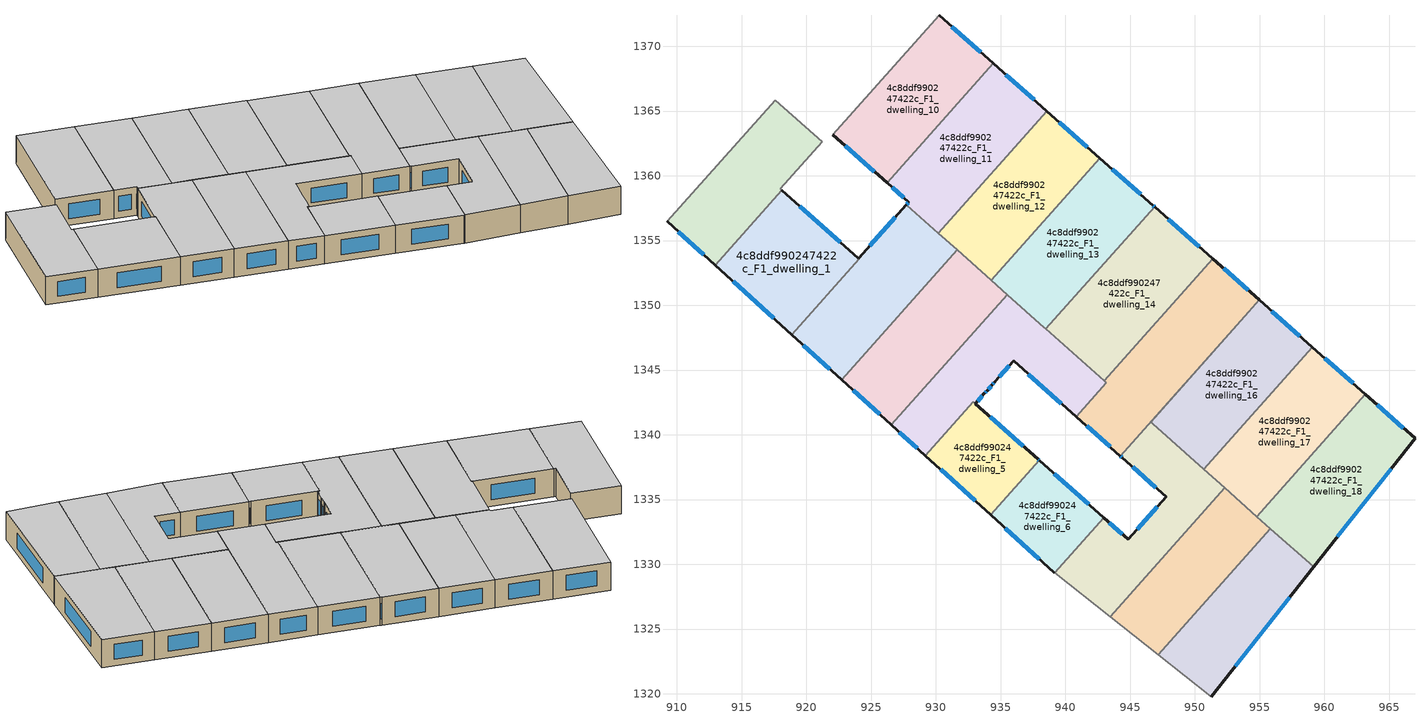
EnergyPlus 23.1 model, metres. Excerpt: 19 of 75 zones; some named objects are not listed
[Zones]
4c8ddf990247422c_F1_dwelling_0
 floor to 4c8ddf990247422c_F0_dwelling_0 (EU_floor_Construction): 921.22,1362.62 917.99,1359 918.12,1358.88 912.97,1353.09 909.24,1356.48 917.6,1365.83 z3
 wall outside (EU_wall_Construction): 909.24,1356.48 912.97,1353.09 z3:6
 wall to 4c8ddf990247422c_F1_dwelling_1 (EU_wall_Construction): 912.97,1353.09 918.12,1358.88 z3:6
 wall adiabatic (EU_wall_Construction): 918.12,1358.88 917.99,1359 921.22,1362.62 917.6,1365.83 909.24,1356.48 z3:6
 window (EU_Window_Construction): 910.11,1355.68 912.09,1353.89 z3.7:5.3
 ceiling to 4c8ddf990247422c_F2_dwelling_0 (EU_floor_Construction): 918.12,1358.88 917.99,1359 921.22,1362.62 917.6,1365.83 909.24,1356.48 912.97,1353.09 z6
4c8ddf990247422c_F1_dwelling_1
 floor to 4c8ddf990247422c_F0_dwelling_1 (EU_floor_Construction): 924.03,1353.63 924.07,1353.59 918.87,1347.74 912.97,1353.09 918.12,1358.88 z3
 wall outside (EU_wall_Construction): 924.02,1353.63 918.12,1358.88 / 912.97,1353.09 918.87,1347.74 z3:6
 wall to 4c8ddf990247422c_F1_dwelling_2 (EU_wall_Construction): 918.87,1347.74 924.07,1353.59 924.03,1353.63 z3:6
 window (EU_Window_Construction): 922.64,1354.87 919.5,1357.65 / 914.35,1351.84 917.48,1349 z3.7:5.3
 ceiling to 4c8ddf990247422c_F2_dwelling_1 (EU_floor_Construction): 918.87,1347.74 924.07,1353.59 924.03,1353.63 918.12,1358.88 912.97,1353.09 z6
4c8ddf990247422c_F1_dwelling_10
 floor to 4c8ddf990247422c_F0_dwelling_10 (EU_floor_Construction): 934.44,1368.67 926.23,1359.45 922.03,1363.19 930.26,1372.39 z3
 wall outside (EU_wall_Construction): 922.03,1363.19 926.23,1359.45 / 934.44,1368.67 930.26,1372.39 z3:6
 wall to 4c8ddf990247422c_F1_dwelling_11 (EU_wall_Construction): 926.23,1359.45 934.44,1368.67 z3:6
 wall adiabatic (EU_wall_Construction): 930.26,1372.39 922.03,1363.19 z3:6
 window (EU_Window_Construction): 923.01,1362.31 925.24,1360.33 / 933.46,1369.55 931.24,1371.52 z3.7:5.3
 ceiling to 4c8ddf990247422c_F2_dwelling_10 (EU_floor_Construction): 926.23,1359.45 934.44,1368.67 930.26,1372.39 922.03,1363.19 z6
4c8ddf990247422c_F1_dwelling_11
 floor to 4c8ddf990247422c_F0_dwelling_11 (EU_floor_Construction): 938.57,1365 930.19,1355.57 927.73,1357.76 927.9,1357.96 926.23,1359.45 934.44,1368.67 z3
 wall outside (EU_wall_Construction): 926.23,1359.45 927.9,1357.96 927.73,1357.76 / 938.57,1365 934.44,1368.67 z3:6
 wall to 4c8ddf990247422c_F1_dwelling_12 (EU_wall_Construction): 930.19,1355.57 938.57,1365 z3:6
 wall to 4c8ddf990247422c_F1_dwelling_2 (EU_wall_Construction): 927.73,1357.76 927.76,1357.73 930.19,1355.57 z3:6
 window (EU_Window_Construction): 927.86,1357.91 927.77,1357.81 / 926.62,1359.1 927.51,1358.31 / 937.6,1365.86 935.41,1367.81 z3.7:5.3
 ceiling to 4c8ddf990247422c_F2_dwelling_11 (EU_floor_Construction): 930.19,1355.57 938.57,1365 934.44,1368.67 926.23,1359.45 927.9,1357.96 927.73,1357.76 z6
4c8ddf990247422c_F1_dwelling_12
 floor to 4c8ddf990247422c_F0_dwelling_12 (EU_floor_Construction): 942.67,1361.35 934.29,1351.92 930.19,1355.57 938.57,1365 z3
 wall outside (EU_wall_Construction): 942.67,1361.35 938.57,1365 z3:6
 wall to 4c8ddf990247422c_F1_dwelling_13 (EU_wall_Construction): 934.29,1351.92 942.67,1361.35 z3:6
 wall to 4c8ddf990247422c_F1_dwelling_3 (EU_wall_Construction): 931.64,1354.28 934.29,1351.92 z3:6
 wall to 4c8ddf990247422c_F1_dwelling_2 (EU_wall_Construction): 930.19,1355.57 931.64,1354.28 z3:6
 window (EU_Window_Construction): 941.71,1362.21 939.54,1364.14 z3.7:5.3
 ceiling to 4c8ddf990247422c_F2_dwelling_12 (EU_floor_Construction): 934.29,1351.92 942.67,1361.35 938.57,1365 930.19,1355.57 z6
4c8ddf990247422c_F1_dwelling_13
 floor to 4c8ddf990247422c_F0_dwelling_13 (EU_floor_Construction): 946.78,1357.7 946.89,1357.6 938.5,1348.18 938.39,1348.28 934.29,1351.92 942.67,1361.35 z3
 wall outside (EU_wall_Construction): 946.89,1357.6 946.78,1357.7 942.67,1361.35 z3:6
 wall to 4c8ddf990247422c_F1_dwelling_14 (EU_wall_Construction): 938.5,1348.18 946.89,1357.6 z3:6
 wall to 4c8ddf990247422c_F1_dwelling_4 (EU_wall_Construction): 935.52,1350.83 938.39,1348.28 / 938.39,1348.27 938.5,1348.18 z3:6
 wall to 4c8ddf990247422c_F1_dwelling_3 (EU_wall_Construction): 934.29,1351.92 935.52,1350.83 z3:6
 window (EU_Window_Construction): 945.81,1358.56 943.64,1360.49 / 946.86,1357.63 946.8,1357.68 z3.7:5.3
 ceiling to 4c8ddf990247422c_F2_dwelling_13 (EU_floor_Construction): 938.5,1348.18 946.89,1357.6 946.78,1357.7 942.67,1361.35 934.29,1351.92 938.39,1348.28 z6
4c8ddf990247422c_F1_dwelling_14
 floor to 4c8ddf990247422c_F0_dwelling_14 (EU_floor_Construction): 951.4,1353.59 943.02,1344.16 938.5,1348.18 946.89,1357.6 z3
 wall outside (EU_wall_Construction): 951.4,1353.59 946.89,1357.6 z3:6
 wall to 4c8ddf990247422c_F1_dwelling_15 (EU_wall_Construction): 943.02,1344.16 951.4,1353.59 z3:6
 wall to 4c8ddf990247422c_F1_dwelling_4 (EU_wall_Construction): 938.5,1348.18 943.02,1344.16 z3:6
 window (EU_Window_Construction): 950.34,1354.53 947.95,1356.66 z3.7:5.3
 ceiling to 4c8ddf990247422c_F2_dwelling_14 (EU_floor_Construction): 943.02,1344.16 951.4,1353.59 946.89,1357.6 938.5,1348.18 z6
4c8ddf990247422c_F1_dwelling_15
 floor to 4c8ddf990247422c_F0_dwelling_15 (EU_floor_Construction): 954.98,1350.41 944.26,1338.36 940.84,1341.4 943.17,1344.03 943.02,1344.16 951.4,1353.59 z3
 wall outside (EU_wall_Construction): 954.98,1350.41 951.4,1353.59 / 940.84,1341.4 944.26,1338.36 z3:6
 wall to 4c8ddf990247422c_F1_dwelling_4 (EU_wall_Construction): 943.02,1344.16 943.17,1344.03 940.84,1341.4 z3:6
 wall to 4c8ddf990247422c_F1_dwelling_7 (EU_wall_Construction): 944.26,1338.36 954.16,1349.49 z3:6
 wall to 4c8ddf990247422c_F1_dwelling_16 (EU_wall_Construction): 954.16,1349.49 954.98,1350.41 z3:6
 window (EU_Window_Construction): 954.14,1351.16 952.24,1352.84 / 941.64,1340.69 943.45,1339.07 z3.7:5.3
 ceiling to 4c8ddf990247422c_F2_dwelling_15 (EU_floor_Construction): 944.26,1338.36 954.98,1350.41 951.4,1353.59 943.02,1344.16 943.17,1344.03 940.84,1341.4 z6
4c8ddf990247422c_F1_dwelling_16
 floor to 4c8ddf990247422c_F0_dwelling_16 (EU_floor_Construction): 959.08,1346.76 950.7,1337.33 946.59,1340.98 954.98,1350.41 z3
 wall outside (EU_wall_Construction): 959.08,1346.76 954.98,1350.41 z3:6
 wall to 4c8ddf990247422c_F1_dwelling_17 (EU_wall_Construction): 950.7,1337.33 959.08,1346.76 z3:6
 wall to 4c8ddf990247422c_F1_dwelling_7 (EU_wall_Construction): 954.16,1349.49 946.59,1340.98 946.63,1340.95 946.74,1340.85 950.7,1337.33 z3:6
 window (EU_Window_Construction): 958.12,1347.62 955.94,1349.55 z3.7:5.3
 ceiling to 4c8ddf990247422c_F2_dwelling_16 (EU_floor_Construction): 950.7,1337.33 959.08,1346.76 954.98,1350.41 946.59,1340.98 z6
4c8ddf990247422c_F1_dwelling_17
 floor to 4c8ddf990247422c_F0_dwelling_17 (EU_floor_Construction): 963.18,1343.12 954.8,1333.69 950.7,1337.33 959.08,1346.76 z3
 wall outside (EU_wall_Construction): 963.18,1343.12 959.08,1346.76 z3:6
 wall to 4c8ddf990247422c_F1_dwelling_18 (EU_wall_Construction): 954.8,1333.69 963.18,1343.12 z3:6
 wall to 4c8ddf990247422c_F1_dwelling_8 (EU_wall_Construction): 952.31,1335.9 954.8,1333.69 z3:6
 wall to 4c8ddf990247422c_F1_dwelling_7 (EU_wall_Construction): 950.69,1337.33 952.31,1335.9 z3:6
 window (EU_Window_Construction): 962.22,1343.97 960.04,1345.91 z3.7:5.3
 ceiling to 4c8ddf990247422c_F2_dwelling_17 (EU_floor_Construction): 954.8,1333.69 963.18,1343.12 959.08,1346.76 950.7,1337.33 z6
4c8ddf990247422c_F1_dwelling_18
 floor to 4c8ddf990247422c_F0_dwelling_18 (EU_floor_Construction): 967.01,1339.71 959.17,1329.79 954.8,1333.69 963.18,1343.12 z3
 wall outside (EU_wall_Construction): 959.17,1329.79 967.01,1339.71 963.18,1343.12 z3:6
 wall to 4c8ddf990247422c_F1_dwelling_9 (EU_wall_Construction): 955.84,1332.76 959.17,1329.79 z3:6
 wall to 4c8ddf990247422c_F1_dwelling_8 (EU_wall_Construction): 954.8,1333.69 955.84,1332.76 z3:6
 window (EU_Window_Construction): 966.11,1340.51 964.08,1342.32 / 961.01,1332.12 965.17,1337.38 z3.7:5.3
 ceiling to 4c8ddf990247422c_F2_dwelling_18 (EU_floor_Construction): 959.17,1329.79 967.01,1339.71 963.18,1343.12 954.8,1333.69 z6
4c8ddf990247422c_F1_dwelling_2
 floor to 4c8ddf990247422c_F0_dwelling_2 (EU_floor_Construction): 931.64,1354.28 922.72,1344.25 918.87,1347.74 924.07,1353.59 924.03,1353.63 927.73,1357.76 927.76,1357.73 z3
 wall outside (EU_wall_Construction): 927.73,1357.76 924.03,1353.63 / 918.87,1347.74 922.72,1344.25 z3:6
 wall to 4c8ddf990247422c_F1_dwelling_3 (EU_wall_Construction): 922.72,1344.25 931.64,1354.28 z3:6
 window (EU_Window_Construction): 926.86,1356.79 924.9,1354.6 / 919.78,1346.92 921.82,1345.07 z3.7:5.3
 ceiling to 4c8ddf990247422c_F2_dwelling_2 (EU_floor_Construction): 922.72,1344.25 931.64,1354.28 927.76,1357.73 927.73,1357.76 924.03,1353.63 924.07,1353.59 918.87,1347.74 z6
4c8ddf990247422c_F1_dwelling_3
 floor to 4c8ddf990247422c_F0_dwelling_3 (EU_floor_Construction): 935.52,1350.83 926.57,1340.76 922.72,1344.25 931.64,1354.28 z3
 wall outside (EU_wall_Construction): 922.72,1344.25 926.57,1340.76 z3:6
 wall to 4c8ddf990247422c_F1_dwelling_4 (EU_wall_Construction): 926.57,1340.76 935.52,1350.83 z3:6
 window (EU_Window_Construction): 923.63,1343.43 925.66,1341.58 z3.7:5.3
 ceiling to 4c8ddf990247422c_F2_dwelling_3 (EU_floor_Construction): 926.57,1340.76 935.52,1350.83 931.64,1354.28 922.72,1344.25 z6
4c8ddf990247422c_F1_dwelling_4
 floor to 4c8ddf990247422c_F0_dwelling_4 (EU_floor_Construction): 943.17,1344.03 940.84,1341.4 936,1345.7 934.55,1344.08 934.53,1344.06 934.35,1343.86 933.95,1343.41 933.75,1343.19 933.06,1342.41 932.88,1342.56 929.17,1338.39 926.57,1340.76 935.52,1350.83 z3
 wall outside (EU_wall_Construction): 933.06,1342.41 933.75,1343.19 933.95,1343.41 934.35,1343.86 934.53,1344.06 934.55,1344.08 936,1345.7 940.84,1341.4 / 926.57,1340.76 929.17,1338.39 z3:6
 wall to 4c8ddf990247422c_F1_dwelling_5 (EU_wall_Construction): 929.17,1338.39 932.88,1342.56 933.06,1342.41 z3:6
 window (EU_Window_Construction): 933.8,1343.24 933.91,1343.36 / 933.22,1342.59 933.59,1343.01 / 927.18,1340.21 928.56,1338.95 / 937.14,1344.69 939.7,1342.41 / 934.89,1344.46 935.66,1345.32 / 934.4,1343.91 934.49,1344.01 / 934.05,1343.52 934.26,1343.75 z3.7:5.3
 ceiling to 4c8ddf990247422c_F2_dwelling_4 (EU_floor_Construction): 940.84,1341.4 943.17,1344.03 935.52,1350.83 926.57,1340.76 929.17,1338.39 932.88,1342.56 933.06,1342.41 933.75,1343.19 933.95,1343.41 934.35,1343.86 934.53,1344.06 934.55,1344.08 936,1345.7 z6
4c8ddf990247422c_F1_dwelling_5
 floor to 4c8ddf990247422c_F0_dwelling_5 (EU_floor_Construction): 937.9,1338.1 937.98,1338.04 934.22,1333.82 929.17,1338.39 932.88,1342.56 933.06,1342.4 z3
 wall outside (EU_wall_Construction): 937.98,1338.04 937.9,1338.1 933.06,1342.4 / 929.17,1338.39 934.22,1333.82 z3:6
 wall to 4c8ddf990247422c_F1_dwelling_6 (EU_wall_Construction): 934.22,1333.82 937.98,1338.04 z3:6
 window (EU_Window_Construction): 936.76,1339.11 934.2,1341.39 / 937.96,1338.05 937.92,1338.09 / 930.36,1337.32 933.04,1334.89 z3.7:5.3
 ceiling to 4c8ddf990247422c_F2_dwelling_5 (EU_floor_Construction): 934.22,1333.82 937.98,1338.04 937.9,1338.1 933.06,1342.4 932.88,1342.56 929.17,1338.39 z6
4c8ddf990247422c_F1_dwelling_6
 floor to 4c8ddf990247422c_F0_dwelling_6 (EU_floor_Construction): 942.97,1333.6 939.17,1329.33 939.14,1329.36 934.22,1333.82 937.98,1338.04 z3
 wall outside (EU_wall_Construction): 934.22,1333.82 939.14,1329.36 / 942.97,1333.6 937.98,1338.04 z3:6
 wall adiabatic (EU_wall_Construction): 939.14,1329.36 939.17,1329.33 z3:6
 wall to 4c8ddf990247422c_F1_dwelling_7 (EU_wall_Construction): 939.17,1329.33 942.97,1333.6 z3:6
 window (EU_Window_Construction): 935.38,1332.77 937.99,1330.4 / 941.8,1334.64 939.15,1336.99 z3.7:5.3
 ceiling to 4c8ddf990247422c_F2_dwelling_6 (EU_floor_Construction): 939.17,1329.33 942.97,1333.6 937.98,1338.04 934.22,1333.82 939.14,1329.36 z6
4c8ddf990247422c_F1_dwelling_7
 floor to 4c8ddf990247422c_F0_dwelling_7 (EU_floor_Construction): 954.16,1349.49 946.59,1340.98 946.63,1340.95 946.74,1340.85 952.31,1335.9 943.46,1325.95 939.17,1329.33 942.97,1333.6 944.85,1331.93 947.8,1335.21 944.41,1338.22 944.26,1338.36 z3
 wall outside (EU_wall_Construction): 944.26,1338.36 944.41,1338.22 947.8,1335.21 944.85,1331.93 942.97,1333.6 z3:6
 wall to 4c8ddf990247422c_F1_dwelling_8 (EU_wall_Construction): 943.46,1325.95 952.31,1335.9 z3:6
 wall adiabatic (EU_wall_Construction): 939.17,1329.33 943.46,1325.95 z3:6
 window (EU_Window_Construction): 945.2,1337.52 947,1335.92 / 944.29,1338.33 944.37,1338.26 / 944.41,1332.32 943.41,1333.21 / 947.1,1334.44 945.54,1332.7 z3.7:5.3
 ceiling to 4c8ddf990247422c_F2_dwelling_7 (EU_floor_Construction): 952.31,1335.9 946.74,1340.85 946.63,1340.95 946.59,1340.98 954.16,1349.49 944.26,1338.36 944.41,1338.22 947.8,1335.21 944.85,1331.93 942.97,1333.6 939.17,1329.33 943.46,1325.95 z6
4c8ddf990247422c_F1_dwelling_8
 floor to 4c8ddf990247422c_F0_dwelling_8 (EU_floor_Construction): 955.84,1332.76 947.17,1323.01 943.46,1325.95 952.31,1335.9 z3
 wall to 4c8ddf990247422c_F1_dwelling_9 (EU_wall_Construction): 947.17,1323.01 955.84,1332.76 z3:6
 wall adiabatic (EU_wall_Construction): 943.46,1325.95 947.17,1323.01 z3:6
 ceiling to 4c8ddf990247422c_F2_dwelling_8 (EU_floor_Construction): 947.17,1323.01 955.84,1332.76 952.31,1335.9 943.46,1325.95 z6
4c8ddf990247422c_F1_dwelling_9
 floor to 4c8ddf990247422c_F0_dwelling_9 (EU_floor_Construction): 959.17,1329.79 951.26,1319.78 947.17,1323.01 955.84,1332.76 z3
 wall outside (EU_wall_Construction): 951.26,1319.78 959.17,1329.79 z3:6
 wall adiabatic (EU_wall_Construction): 947.17,1323.01 951.26,1319.78 z3:6
 window (EU_Window_Construction): 953.12,1322.13 957.31,1327.44 z3.7:5.3
 ceiling to 4c8ddf990247422c_F2_dwelling_9 (EU_floor_Construction): 951.26,1319.78 959.17,1329.79 955.84,1332.76 947.17,1323.01 z6
[Building]
EU S2 Campaign: North Axis=0; Terrain=City; Solar Distribution=FullExterior
[Site:Location]
Budapest.Ferenc.Liszt.Intl.AP: Latitude=47.437; Longitude=19.256; Time Zone=1; Elevation=185
[SizingPeriod:WeatherFileDays]
AnnualSizingPeriod: Begin Month=1; Begin Day of Month=1; End Month=12; End Day of Month=31; Day of Week for Start Day=Monday; Use Weather File Daylight Saving Period=No; Use Weather File Rain and Snow Indicators=No
[MATERIAL]
EU_InternalMass_Material: Roughness=MediumRough; Thickness=0.1; Conductivity=1; Density=1800; Specific Heat=900; Thermal Absorptance=0.9; Solar Absorptance=0.7; Visible Absorptance=0.7
[MATERIAL:NOMASS] Roughness=MediumRough; Thermal Absorptance=0.9; Solar Absorptance=0.7; Visible Absorptance=0.7
Name | Thermal Resistance
EU_wall_NoMass | 0.832559
EU_floor_NoMass | 0.872794
[WINDOWMATERIAL:SIMPLEGLAZINGSYSTEM]
EU_Window_SimpleGlazing: UFactor=2.79869; Solar Heat Gain Coefficient=0.75; Visible Transmittance=0.75
[CONSTRUCTION]
EU_wall_Construction: EU_wall_NoMass
EU_floor_Construction: EU_floor_NoMass
EU_Window_Construction: EU_Window_SimpleGlazing
EU_InternalMass_Construction: EU_InternalMass_Material
[ZONE] Type=1; Multiplier=1; Ceiling Height=autocalculate; Floor Area=autocalculate; Part of Total Floor Area=Yes
Name | Volume
4c8ddf990247422c_F1_dwelling_0 | 186.948
4c8ddf990247422c_F1_dwelling_1 | 186.154
4c8ddf990247422c_F1_dwelling_10 | 207.721
4c8ddf990247422c_F1_dwelling_11 | 207.691
4c8ddf990247422c_F1_dwelling_12 | 207.722
4c8ddf990247422c_F1_dwelling_13 | 213.38
4c8ddf990247422c_F1_dwelling_14 | 228.533
4c8ddf990247422c_F1_dwelling_15 | 229.467
4c8ddf990247422c_F1_dwelling_16 | 207.75
4c8ddf990247422c_F1_dwelling_17 | 207.723
4c8ddf990247422c_F1_dwelling_18 | 207.707
4c8ddf990247422c_F1_dwelling_2 | 209.907
4c8ddf990247422c_F1_dwelling_3 | 209.275
4c8ddf990247422c_F1_dwelling_4 | 216.448
4c8ddf990247422c_F1_dwelling_5 | 114.724
4c8ddf990247422c_F1_dwelling_6 | 113.826
4c8ddf990247422c_F1_dwelling_7 | 210.163
4c8ddf990247422c_F1_dwelling_8 | 186.946
4c8ddf990247422c_F1_dwelling_9 | 186.965
[INTERNALMASS] Construction=EU_InternalMass_Construction
Name | Zone or ZoneList | Surface Area
4c8ddf990247422c_F1_dwelling_0_EU_InternalMass | 4c8ddf990247422c_F1_dwelling_0 | 62.316
4c8ddf990247422c_F1_dwelling_1_EU_InternalMass | 4c8ddf990247422c_F1_dwelling_1 | 62.0499
4c8ddf990247422c_F1_dwelling_2_EU_InternalMass | 4c8ddf990247422c_F1_dwelling_2 | 69.9753
4c8ddf990247422c_F1_dwelling_3_EU_InternalMass | 4c8ddf990247422c_F1_dwelling_3 | 69.7503
4c8ddf990247422c_F1_dwelling_4_EU_InternalMass | 4c8ddf990247422c_F1_dwelling_4 | 72.15
4c8ddf990247422c_F1_dwelling_5_EU_InternalMass | 4c8ddf990247422c_F1_dwelling_5 | 38.2453
4c8ddf990247422c_F1_dwelling_6_EU_InternalMass | 4c8ddf990247422c_F1_dwelling_6 | 37.9399
4c8ddf990247422c_F1_dwelling_7_EU_InternalMass | 4c8ddf990247422c_F1_dwelling_7 | 70.0526
4c8ddf990247422c_F1_dwelling_8_EU_InternalMass | 4c8ddf990247422c_F1_dwelling_8 | 62.3155
4c8ddf990247422c_F1_dwelling_9_EU_InternalMass | 4c8ddf990247422c_F1_dwelling_9 | 62.3216
4c8ddf990247422c_F1_dwelling_10_EU_InternalMass | 4c8ddf990247422c_F1_dwelling_10 | 69.2403
4c8ddf990247422c_F1_dwelling_11_EU_InternalMass | 4c8ddf990247422c_F1_dwelling_11 | 69.2305
4c8ddf990247422c_F1_dwelling_12_EU_InternalMass | 4c8ddf990247422c_F1_dwelling_12 | 69.2407
4c8ddf990247422c_F1_dwelling_13_EU_InternalMass | 4c8ddf990247422c_F1_dwelling_13 | 71.1332
4c8ddf990247422c_F1_dwelling_14_EU_InternalMass | 4c8ddf990247422c_F1_dwelling_14 | 76.1796
4c8ddf990247422c_F1_dwelling_15_EU_InternalMass | 4c8ddf990247422c_F1_dwelling_15 | 76.4841
4c8ddf990247422c_F1_dwelling_16_EU_InternalMass | 4c8ddf990247422c_F1_dwelling_16 | 69.2501
4c8ddf990247422c_F1_dwelling_17_EU_InternalMass | 4c8ddf990247422c_F1_dwelling_17 | 69.2407
4c8ddf990247422c_F1_dwelling_18_EU_InternalMass | 4c8ddf990247422c_F1_dwelling_18 | 69.2358
[OTHEREQUIPMENT] Fuel Type=Electricity; Design Level Calculation Method=Watts/Area; Power per Zone Floor Area=1; Fraction Latent=0; Fraction Radiant=0; Fraction Lost=0; Carbon Dioxide Generation Rate=0; EndUse Subcategory=EU_Step8_InternalGains
Name | Zone or ZoneList or Space or SpaceList | Schedule
EU_Step8_InternalGain_4c8ddf990247422c_F1_dwelling_0_f000 | 4c8ddf990247422c_F1_dwelling_0 | EU_Step8_GainSchedule_4c8ddf990247422c_F1_dwelling_0_f000
EU_Step8_InternalGain_4c8ddf990247422c_F1_dwelling_1_f000 | 4c8ddf990247422c_F1_dwelling_1 | EU_Step8_GainSchedule_4c8ddf990247422c_F1_dwelling_1_f000
EU_Step8_InternalGain_4c8ddf990247422c_F1_dwelling_2_f000 | 4c8ddf990247422c_F1_dwelling_2 | EU_Step8_GainSchedule_4c8ddf990247422c_F1_dwelling_2_f000
EU_Step8_InternalGain_4c8ddf990247422c_F1_dwelling_3_f000 | 4c8ddf990247422c_F1_dwelling_3 | EU_Step8_GainSchedule_4c8ddf990247422c_F1_dwelling_3_f000
EU_Step8_InternalGain_4c8ddf990247422c_F1_dwelling_4_f000 | 4c8ddf990247422c_F1_dwelling_4 | EU_Step8_GainSchedule_4c8ddf990247422c_F1_dwelling_4_f000
EU_Step8_InternalGain_4c8ddf990247422c_F1_dwelling_5_f000 | 4c8ddf990247422c_F1_dwelling_5 | EU_Step8_GainSchedule_4c8ddf990247422c_F1_dwelling_5_f000
EU_Step8_InternalGain_4c8ddf990247422c_F1_dwelling_6_f000 | 4c8ddf990247422c_F1_dwelling_6 | EU_Step8_GainSchedule_4c8ddf990247422c_F1_dwelling_6_f000
EU_Step8_InternalGain_4c8ddf990247422c_F1_dwelling_7_f000 | 4c8ddf990247422c_F1_dwelling_7 | EU_Step8_GainSchedule_4c8ddf990247422c_F1_dwelling_7_f000
EU_Step8_InternalGain_4c8ddf990247422c_F1_dwelling_8_f000 | 4c8ddf990247422c_F1_dwelling_8 | EU_Step8_GainSchedule_4c8ddf990247422c_F1_dwelling_8_f000
EU_Step8_InternalGain_4c8ddf990247422c_F1_dwelling_9_f000 | 4c8ddf990247422c_F1_dwelling_9 | EU_Step8_GainSchedule_4c8ddf990247422c_F1_dwelling_9_f000
EU_Step8_InternalGain_4c8ddf990247422c_F1_dwelling_10_f000 | 4c8ddf990247422c_F1_dwelling_10 | EU_Step8_GainSchedule_4c8ddf990247422c_F1_dwelling_10_f000
EU_Step8_InternalGain_4c8ddf990247422c_F1_dwelling_11_f000 | 4c8ddf990247422c_F1_dwelling_11 | EU_Step8_GainSchedule_4c8ddf990247422c_F1_dwelling_11_f000
EU_Step8_InternalGain_4c8ddf990247422c_F1_dwelling_12_f000 | 4c8ddf990247422c_F1_dwelling_12 | EU_Step8_GainSchedule_4c8ddf990247422c_F1_dwelling_12_f000
EU_Step8_InternalGain_4c8ddf990247422c_F1_dwelling_13_f000 | 4c8ddf990247422c_F1_dwelling_13 | EU_Step8_GainSchedule_4c8ddf990247422c_F1_dwelling_13_f000
EU_Step8_InternalGain_4c8ddf990247422c_F1_dwelling_14_f000 | 4c8ddf990247422c_F1_dwelling_14 | EU_Step8_GainSchedule_4c8ddf990247422c_F1_dwelling_14_f000
EU_Step8_InternalGain_4c8ddf990247422c_F1_dwelling_15_f000 | 4c8ddf990247422c_F1_dwelling_15 | EU_Step8_GainSchedule_4c8ddf990247422c_F1_dwelling_15_f000
EU_Step8_InternalGain_4c8ddf990247422c_F1_dwelling_16_f000 | 4c8ddf990247422c_F1_dwelling_16 | EU_Step8_GainSchedule_4c8ddf990247422c_F1_dwelling_16_f000
EU_Step8_InternalGain_4c8ddf990247422c_F1_dwelling_17_f000 | 4c8ddf990247422c_F1_dwelling_17 | EU_Step8_GainSchedule_4c8ddf990247422c_F1_dwelling_17_f000
EU_Step8_InternalGain_4c8ddf990247422c_F1_dwelling_18_f000 | 4c8ddf990247422c_F1_dwelling_18 | EU_Step8_GainSchedule_4c8ddf990247422c_F1_dwelling_18_f000
[ZONEVENTILATION:DESIGNFLOWRATE] Schedule=EU_AlwaysOn; Design Flow Rate Calculation Method=AirChanges/Hour; Air Changes per Hour=0.475469; Ventilation Type=Natural; Fan Pressure Rise=0; Fan Total Efficiency=1; Constant Term Coefficient=1; Temperature Term Coefficient=0; Velocity Term Coefficient=0; Velocity Squared Term Coefficient=0; Minimum Indoor Temperature=-100; Maximum Indoor Temperature=100; Delta Temperature=-100; Minimum Outdoor Temperature=-100; Maximum Outdoor Temperature=100; Maximum Wind Speed=40
Name | Zone or ZoneList or Space or SpaceList
EU_ConstantAir_4c8ddf990247422c_F1_dwelling_0 | 4c8ddf990247422c_F1_dwelling_0
EU_ConstantAir_4c8ddf990247422c_F1_dwelling_1 | 4c8ddf990247422c_F1_dwelling_1
EU_ConstantAir_4c8ddf990247422c_F1_dwelling_2 | 4c8ddf990247422c_F1_dwelling_2
EU_ConstantAir_4c8ddf990247422c_F1_dwelling_3 | 4c8ddf990247422c_F1_dwelling_3
EU_ConstantAir_4c8ddf990247422c_F1_dwelling_4 | 4c8ddf990247422c_F1_dwelling_4
EU_ConstantAir_4c8ddf990247422c_F1_dwelling_5 | 4c8ddf990247422c_F1_dwelling_5
EU_ConstantAir_4c8ddf990247422c_F1_dwelling_6 | 4c8ddf990247422c_F1_dwelling_6
EU_ConstantAir_4c8ddf990247422c_F1_dwelling_7 | 4c8ddf990247422c_F1_dwelling_7
EU_ConstantAir_4c8ddf990247422c_F1_dwelling_8 | 4c8ddf990247422c_F1_dwelling_8
EU_ConstantAir_4c8ddf990247422c_F1_dwelling_9 | 4c8ddf990247422c_F1_dwelling_9
EU_ConstantAir_4c8ddf990247422c_F1_dwelling_10 | 4c8ddf990247422c_F1_dwelling_10
EU_ConstantAir_4c8ddf990247422c_F1_dwelling_11 | 4c8ddf990247422c_F1_dwelling_11
EU_ConstantAir_4c8ddf990247422c_F1_dwelling_12 | 4c8ddf990247422c_F1_dwelling_12
EU_ConstantAir_4c8ddf990247422c_F1_dwelling_13 | 4c8ddf990247422c_F1_dwelling_13
EU_ConstantAir_4c8ddf990247422c_F1_dwelling_14 | 4c8ddf990247422c_F1_dwelling_14
EU_ConstantAir_4c8ddf990247422c_F1_dwelling_15 | 4c8ddf990247422c_F1_dwelling_15
EU_ConstantAir_4c8ddf990247422c_F1_dwelling_16 | 4c8ddf990247422c_F1_dwelling_16
EU_ConstantAir_4c8ddf990247422c_F1_dwelling_17 | 4c8ddf990247422c_F1_dwelling_17
EU_ConstantAir_4c8ddf990247422c_F1_dwelling_18 | 4c8ddf990247422c_F1_dwelling_18
[HVACTEMPLATE:ZONE:IDEALLOADSAIRSYSTEM] System Availability Schedule=EU_AlwaysOn; Maximum Heating Supply Air Temperature=50; Minimum Cooling Supply Air Temperature=13; Maximum Heating Supply Air Humidity Ratio=0.0156; Minimum Cooling Supply Air Humidity Ratio=0.0077; Heating Limit=NoLimit; Cooling Limit=NoLimit; Heating Availability Schedule=EU_AlwaysOn; Cooling Availability Schedule=EU_CoolingOff; Dehumidification Control Type=ConstantSensibleHeatRatio; Cooling Sensible Heat Ratio=0.7; Dehumidification Setpoint=60; Humidification Control Type=None; Humidification Setpoint=30; Outdoor Air Method=None; Outdoor Air Flow Rate per Person=0.00944; Outdoor Air Flow Rate per Zone Floor Area=0; Outdoor Air Flow Rate per Zone=0; Demand Controlled Ventilation Type=None; Outdoor Air Economizer Type=NoEconomizer; Heat Recovery Type=None; Sensible Heat Recovery Effectiveness=0.7; Latent Heat Recovery Effectiveness=0.65
Name | Template Thermostat
4c8ddf990247422c_F1_dwelling_0 | EU_HeatOnly_4c8ddf990247422c_F1_dwelling_0
4c8ddf990247422c_F1_dwelling_1 | EU_HeatOnly_4c8ddf990247422c_F1_dwelling_1
4c8ddf990247422c_F1_dwelling_2 | EU_HeatOnly_4c8ddf990247422c_F1_dwelling_2
4c8ddf990247422c_F1_dwelling_3 | EU_HeatOnly_4c8ddf990247422c_F1_dwelling_3
4c8ddf990247422c_F1_dwelling_4 | EU_HeatOnly_4c8ddf990247422c_F1_dwelling_4
4c8ddf990247422c_F1_dwelling_5 | EU_HeatOnly_4c8ddf990247422c_F1_dwelling_5
4c8ddf990247422c_F1_dwelling_6 | EU_HeatOnly_4c8ddf990247422c_F1_dwelling_6
4c8ddf990247422c_F1_dwelling_7 | EU_HeatOnly_4c8ddf990247422c_F1_dwelling_7
4c8ddf990247422c_F1_dwelling_8 | EU_HeatOnly_4c8ddf990247422c_F1_dwelling_8
4c8ddf990247422c_F1_dwelling_9 | EU_HeatOnly_4c8ddf990247422c_F1_dwelling_9
4c8ddf990247422c_F1_dwelling_10 | EU_HeatOnly_4c8ddf990247422c_F1_dwelling_10
4c8ddf990247422c_F1_dwelling_11 | EU_HeatOnly_4c8ddf990247422c_F1_dwelling_11
4c8ddf990247422c_F1_dwelling_12 | EU_HeatOnly_4c8ddf990247422c_F1_dwelling_12
4c8ddf990247422c_F1_dwelling_13 | EU_HeatOnly_4c8ddf990247422c_F1_dwelling_13
4c8ddf990247422c_F1_dwelling_14 | EU_HeatOnly_4c8ddf990247422c_F1_dwelling_14
4c8ddf990247422c_F1_dwelling_15 | EU_HeatOnly_4c8ddf990247422c_F1_dwelling_15
4c8ddf990247422c_F1_dwelling_16 | EU_HeatOnly_4c8ddf990247422c_F1_dwelling_16
4c8ddf990247422c_F1_dwelling_17 | EU_HeatOnly_4c8ddf990247422c_F1_dwelling_17
4c8ddf990247422c_F1_dwelling_18 | EU_HeatOnly_4c8ddf990247422c_F1_dwelling_18
[SIZING:ZONE] Zone Cooling Design Supply Air Temperature Input Method=SupplyAirTemperature; Zone Cooling Design Supply Air Temperature=13; Zone Heating Design Supply Air Temperature Input Method=SupplyAirTemperature; Zone Heating Design Supply Air Temperature=50; Zone Cooling Design Supply Air Humidity Ratio=0.008; Zone Heating Design Supply Air Humidity Ratio=0.008; Cooling Design Air Flow Method=DesignDay; Cooling Design Air Flow Rate=0; Cooling Minimum Air Flow per Zone Floor Area=0.000762; Cooling Minimum Air Flow=0; Cooling Minimum Air Flow Fraction=0.2; Heating Design Air Flow Method=DesignDay; Heating Design Air Flow Rate=0; Heating Maximum Air Flow per Zone Floor Area=0.002032; Heating Maximum Air Flow=0.141576; Heating Maximum Air Flow Fraction=0.3; Account for Dedicated Outdoor Air System=No; Dedicated Outdoor Air System Control Strategy=NeutralSupplyAir; Dedicated Outdoor Air Low Setpoint Temperature for Design=autosize; Dedicated Outdoor Air High Setpoint Temperature for Design=autosize; Zone Load Sizing Method=Sensible Load Only No Latent Load; Zone Latent Cooling Design Supply Air Humidity Ratio Input Method=HumidityRatioDifference; Zone Cooling Design Supply Air Humidity Ratio Difference=0.005; Zone Latent Heating Design Supply Air Humidity Ratio Input Method=HumidityRatioDifference; Zone Humidification Design Supply Air Humidity Ratio Difference=0.005
4c8ddf990247422c_F1_dwelling_0; 4c8ddf990247422c_F1_dwelling_1; 4c8ddf990247422c_F1_dwelling_2; 4c8ddf990247422c_F1_dwelling_3; 4c8ddf990247422c_F1_dwelling_4; 4c8ddf990247422c_F1_dwelling_5; 4c8ddf990247422c_F1_dwelling_6; 4c8ddf990247422c_F1_dwelling_7; 4c8ddf990247422c_F1_dwelling_8; 4c8ddf990247422c_F1_dwelling_9; 4c8ddf990247422c_F1_dwelling_10; 4c8ddf990247422c_F1_dwelling_11; 4c8ddf990247422c_F1_dwelling_12; 4c8ddf990247422c_F1_dwelling_13; 4c8ddf990247422c_F1_dwelling_14; 4c8ddf990247422c_F1_dwelling_15; 4c8ddf990247422c_F1_dwelling_16; 4c8ddf990247422c_F1_dwelling_17; 4c8ddf990247422c_F1_dwelling_18
[SCHEDULE:CONSTANT]
Name | Hourly Value
EU_AlwaysOn | 1
EU_CoolingOff | 0
[SCHEDULE:FILE] Column Number=1; Rows to Skip at Top=0; Number of Hours of Data=8760; Column Separator=Comma; Interpolate to Timestep=No; Minutes per Item=60; Adjust Schedule for Daylight Savings=Yes
Name | File
EU_Step8_GainSchedule_4c8ddf990247422c_F1_dwelling_0_f000 | ../../schedules/4c8ddf990247422c/4c8ddf990247422c_F1_dwelling_0_f000_gain.csv
EU_Step8_GainSchedule_4c8ddf990247422c_F1_dwelling_1_f000 | ../../schedules/4c8ddf990247422c/4c8ddf990247422c_F1_dwelling_1_f000_gain.csv
EU_Step8_GainSchedule_4c8ddf990247422c_F1_dwelling_2_f000 | ../../schedules/4c8ddf990247422c/4c8ddf990247422c_F1_dwelling_2_f000_gain.csv
EU_Step8_GainSchedule_4c8ddf990247422c_F1_dwelling_3_f000 | ../../schedules/4c8ddf990247422c/4c8ddf990247422c_F1_dwelling_3_f000_gain.csv
EU_Step8_GainSchedule_4c8ddf990247422c_F1_dwelling_4_f000 | ../../schedules/4c8ddf990247422c/4c8ddf990247422c_F1_dwelling_4_f000_gain.csv
EU_Step8_GainSchedule_4c8ddf990247422c_F1_dwelling_5_f000 | ../../schedules/4c8ddf990247422c/4c8ddf990247422c_F1_dwelling_5_f000_gain.csv
EU_Step8_GainSchedule_4c8ddf990247422c_F1_dwelling_6_f000 | ../../schedules/4c8ddf990247422c/4c8ddf990247422c_F1_dwelling_6_f000_gain.csv
EU_Step8_GainSchedule_4c8ddf990247422c_F1_dwelling_7_f000 | ../../schedules/4c8ddf990247422c/4c8ddf990247422c_F1_dwelling_7_f000_gain.csv
EU_Step8_GainSchedule_4c8ddf990247422c_F1_dwelling_8_f000 | ../../schedules/4c8ddf990247422c/4c8ddf990247422c_F1_dwelling_8_f000_gain.csv
EU_Step8_GainSchedule_4c8ddf990247422c_F1_dwelling_9_f000 | ../../schedules/4c8ddf990247422c/4c8ddf990247422c_F1_dwelling_9_f000_gain.csv
EU_Step8_GainSchedule_4c8ddf990247422c_F1_dwelling_10_f000 | ../../schedules/4c8ddf990247422c/4c8ddf990247422c_F1_dwelling_10_f000_gain.csv
EU_Step8_GainSchedule_4c8ddf990247422c_F1_dwelling_11_f000 | ../../schedules/4c8ddf990247422c/4c8ddf990247422c_F1_dwelling_11_f000_gain.csv
EU_Step8_GainSchedule_4c8ddf990247422c_F1_dwelling_12_f000 | ../../schedules/4c8ddf990247422c/4c8ddf990247422c_F1_dwelling_12_f000_gain.csv
EU_Step8_GainSchedule_4c8ddf990247422c_F1_dwelling_13_f000 | ../../schedules/4c8ddf990247422c/4c8ddf990247422c_F1_dwelling_13_f000_gain.csv
EU_Step8_GainSchedule_4c8ddf990247422c_F1_dwelling_14_f000 | ../../schedules/4c8ddf990247422c/4c8ddf990247422c_F1_dwelling_14_f000_gain.csv
EU_Step8_GainSchedule_4c8ddf990247422c_F1_dwelling_15_f000 | ../../schedules/4c8ddf990247422c/4c8ddf990247422c_F1_dwelling_15_f000_gain.csv
EU_Step8_GainSchedule_4c8ddf990247422c_F1_dwelling_16_f000 | ../../schedules/4c8ddf990247422c/4c8ddf990247422c_F1_dwelling_16_f000_gain.csv
EU_Step8_GainSchedule_4c8ddf990247422c_F1_dwelling_17_f000 | ../../schedules/4c8ddf990247422c/4c8ddf990247422c_F1_dwelling_17_f000_gain.csv
EU_Step8_GainSchedule_4c8ddf990247422c_F1_dwelling_18_f000 | ../../schedules/4c8ddf990247422c/4c8ddf990247422c_F1_dwelling_18_f000_gain.csv
